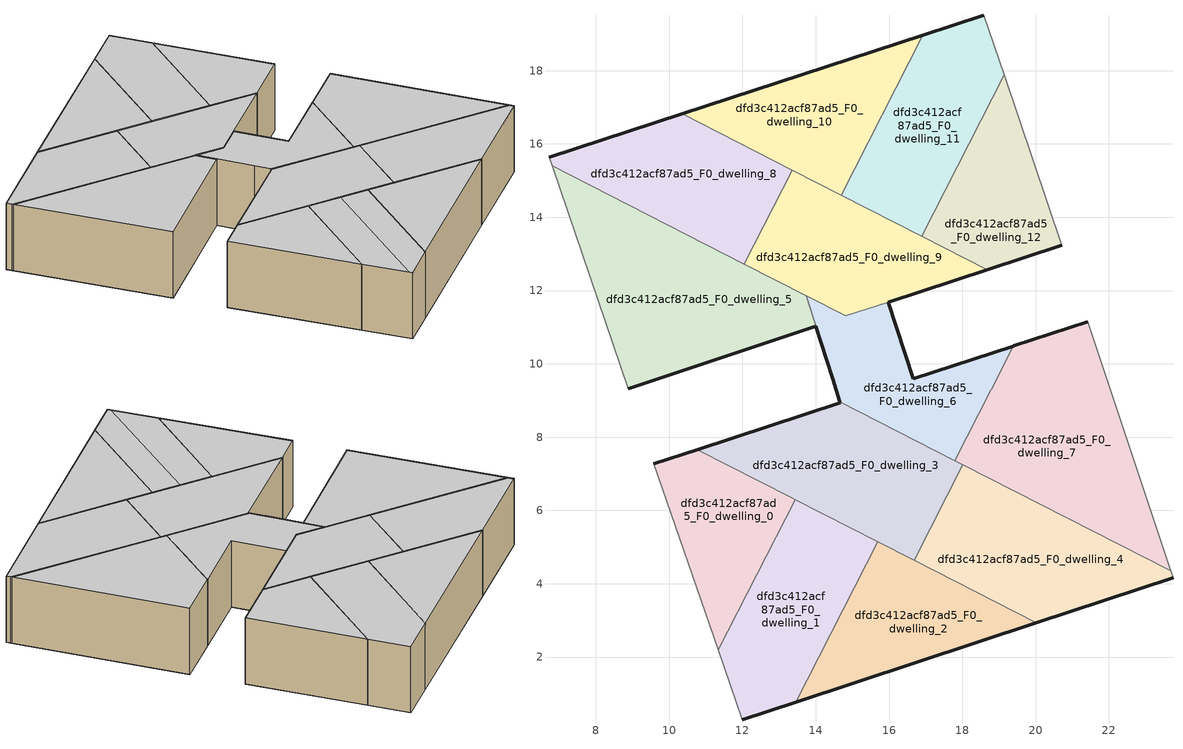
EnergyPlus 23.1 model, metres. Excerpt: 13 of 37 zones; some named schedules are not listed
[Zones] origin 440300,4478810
dfd3c412acf87ad5_F0_dwelling_0
 floor ground (EU_floor_Construction): 11.34,2.2 13.43,6.29 13.35,6.34 10.76,7.66 9.59,7.28 z0
 wall outside (EU_wall_Construction): 9.59,7.28 10.76,7.66 z0:3
 wall to dfd3c412acf87ad5_F0_dwelling_1 (EU_wall_Construction): 13.43,6.29 11.34,2.2 z0:3
 wall adiabatic (EU_wall_Construction): 11.34,2.2 9.59,7.28 z0:3
 wall to dfd3c412acf87ad5_F0_dwelling_3 (EU_wall_Construction): 10.76,7.66 13.35,6.34 13.43,6.3 z0:3
 ceiling to dfd3c412acf87ad5_F1_dwelling_0 (EU_floor_Construction): 13.35,6.34 13.43,6.29 11.34,2.2 9.59,7.28 10.76,7.66 z3
dfd3c412acf87ad5_F0_dwelling_1
 floor ground (EU_floor_Construction): 13.46,0.77 15.69,5.14 13.43,6.29 11.34,2.2 12,0.29 z0
 wall outside (EU_wall_Construction): 13.46,0.77 12,0.29 z0:3
 wall adiabatic (EU_wall_Construction): 12,0.29 11.34,2.2 z0:3
 wall to dfd3c412acf87ad5_F0_dwelling_2 (EU_wall_Construction): 15.69,5.14 13.46,0.77 z0:3
 wall to dfd3c412acf87ad5_F0_dwelling_3 (EU_wall_Construction): 13.43,6.29 15.69,5.14 z0:3
 ceiling to dfd3c412acf87ad5_F1_dwelling_1 (EU_floor_Construction): 15.69,5.14 13.46,0.77 12,0.29 11.96,0.4 14.65,5.67 z3
 ceiling to dfd3c412acf87ad5_F1_dwelling_0 (EU_floor_Construction): 14.65,5.67 11.96,0.4 11.34,2.2 13.43,6.29 z3
dfd3c412acf87ad5_F0_dwelling_10
 floor ground (EU_floor_Construction): 14.69,14.61 16.92,18.97 10.36,16.82 z0
 wall outside (EU_wall_Construction): 10.36,16.82 16.92,18.97 z0:3
 wall to dfd3c412acf87ad5_F0_dwelling_11 (EU_wall_Construction): 16.92,18.97 14.69,14.61 z0:3
 wall to dfd3c412acf87ad5_F0_dwelling_8 (EU_wall_Construction): 13.36,15.29 10.36,16.82 z0:3
 wall to dfd3c412acf87ad5_F0_dwelling_9 (EU_wall_Construction): 14.69,14.61 13.36,15.29 z0:3
 ceiling to dfd3c412acf87ad5_F1_dwelling_9 (EU_floor_Construction): 16.92,18.97 14.69,14.61 10.36,16.82 z3
dfd3c412acf87ad5_F0_dwelling_11
 floor ground (EU_floor_Construction): 16.89,13.49 19.14,17.88 18.59,19.52 16.92,18.97 14.69,14.61 z0
 wall outside (EU_wall_Construction): 16.92,18.97 18.59,19.52 z0:3
 wall adiabatic (EU_wall_Construction): 18.59,19.52 19.14,17.88 z0:3
 wall to dfd3c412acf87ad5_F0_dwelling_12 (EU_wall_Construction): 19.14,17.88 16.89,13.49 z0:3
 wall to dfd3c412acf87ad5_F0_dwelling_9 (EU_wall_Construction): 16.89,13.49 14.69,14.61 z0:3
 ceiling to dfd3c412acf87ad5_F1_dwelling_10 (EU_floor_Construction): 18.59,19.52 19.14,17.88 16.89,13.49 14.69,14.61 16.92,18.97 z3
dfd3c412acf87ad5_F0_dwelling_12
 floor ground (EU_floor_Construction): 20.71,13.24 19.14,17.88 16.89,13.49 18.67,12.57 z0
 wall outside (EU_wall_Construction): 20.71,13.24 18.67,12.57 z0:3
 wall adiabatic (EU_wall_Construction): 19.14,17.88 20.71,13.24 z0:3
 wall to dfd3c412acf87ad5_F0_dwelling_9 (EU_wall_Construction): 18.67,12.57 16.89,13.49 z0:3
 ceiling to dfd3c412acf87ad5_F1_dwelling_11 (EU_floor_Construction): 19.14,17.88 20.71,13.24 18.67,12.57 16.89,13.49 z3
dfd3c412acf87ad5_F0_dwelling_2
 floor ground (EU_floor_Construction): 20.02,2.93 15.69,5.14 13.46,0.77 z0
 wall outside (EU_wall_Construction): 20.02,2.93 13.46,0.77 z0:3
 wall to dfd3c412acf87ad5_F0_dwelling_4 (EU_wall_Construction): 16.68,4.64 20.02,2.93 z0:3
 wall to dfd3c412acf87ad5_F0_dwelling_3 (EU_wall_Construction): 15.69,5.14 16.68,4.64 z0:3
 ceiling to dfd3c412acf87ad5_F1_dwelling_1 (EU_floor_Construction): 20.02,2.93 13.46,0.77 15.69,5.14 z3
dfd3c412acf87ad5_F0_dwelling_3
 floor ground (EU_floor_Construction): 16.68,4.64 18.02,7.25 14.66,8.96 14.67,8.93 10.76,7.66 z0
 wall outside (EU_wall_Construction): 10.76,7.66 14.67,8.93 14.66,8.96 z0:3
 wall to dfd3c412acf87ad5_F0_dwelling_4 (EU_wall_Construction): 18.02,7.25 16.68,4.64 z0:3
 wall to dfd3c412acf87ad5_F0_dwelling_6 (EU_wall_Construction): 14.66,8.96 17.8,7.36 z0:3
 wall to dfd3c412acf87ad5_F0_dwelling_7 (EU_wall_Construction): 17.8,7.36 18.02,7.25 z0:3
 ceiling to dfd3c412acf87ad5_F1_dwelling_2 (EU_floor_Construction): 18.02,7.25 16.68,4.64 10.76,7.66 14.67,8.93 14.66,8.96 z3
dfd3c412acf87ad5_F0_dwelling_4
 floor ground (EU_floor_Construction): 23.75,4.17 23.68,4.35 18.02,7.25 16.68,4.64 20.02,2.93 z0
 wall outside (EU_wall_Construction): 23.75,4.17 20.02,2.93 z0:3
 wall adiabatic (EU_wall_Construction): 23.68,4.35 23.75,4.17 z0:3
 wall to dfd3c412acf87ad5_F0_dwelling_7 (EU_wall_Construction): 18.02,7.25 23.68,4.35 z0:3
 ceiling to dfd3c412acf87ad5_F1_dwelling_3 (EU_floor_Construction): 23.68,4.35 23.75,4.17 20.02,2.93 16.68,4.64 18.02,7.25 z3
dfd3c412acf87ad5_F0_dwelling_5
 floor ground (EU_floor_Construction): 14.44,9.64 13.74,11.87 6.82,15.4 8.89,9.33 14,11.03 z0
 wall outside (EU_wall_Construction): 14.46,9.6 14.44,9.64 14,11.03 8.89,9.33 z0:3
 wall adiabatic (EU_wall_Construction): 8.89,9.33 6.82,15.4 z0:3
 wall to dfd3c412acf87ad5_F0_dwelling_8 (EU_wall_Construction): 6.82,15.4 12.05,12.72 z0:3
 wall to dfd3c412acf87ad5_F0_dwelling_6 (EU_wall_Construction): 13.74,11.86 14.46,9.6 z0:3
 wall to dfd3c412acf87ad5_F0_dwelling_9 (EU_wall_Construction): 12.05,12.72 13.74,11.87 z0:3
 ceiling to dfd3c412acf87ad5_F1_dwelling_4 (EU_floor_Construction): 13.74,11.87 14.44,9.64 14,11.03 8.89,9.33 6.82,15.4 z3
dfd3c412acf87ad5_F0_dwelling_6
 floor ground (EU_floor_Construction): 17.8,7.36 19.4,10.49 16.66,9.6 15.97,11.69 14.82,11.31 13.74,11.86 14.46,9.6 14.66,8.96 z0
 wall outside (EU_wall_Construction): 14.66,8.96 14.46,9.6 / 15.97,11.69 16.66,9.6 19.4,10.49 z0:3
 wall to dfd3c412acf87ad5_F0_dwelling_7 (EU_wall_Construction): 18.78,9.28 17.8,7.36 / 19.4,10.49 18.78,9.29 z0:3
 wall to dfd3c412acf87ad5_F0_dwelling_9 (EU_wall_Construction): 13.74,11.86 14.82,11.31 15.97,11.69 z0:3
 ceiling to dfd3c412acf87ad5_F1_dwelling_5 (EU_floor_Construction): 19.4,10.49 17.8,7.36 14.66,8.96 14.46,9.6 13.74,11.86 14.82,11.31 15.97,11.69 16.66,9.6 z3
dfd3c412acf87ad5_F0_dwelling_7
 floor ground (EU_floor_Construction): 23.68,4.35 21.42,11.14 19.4,10.49 17.8,7.36 z0
 wall outside (EU_wall_Construction): 19.4,10.49 21.42,11.14 z0:3
 wall adiabatic (EU_wall_Construction): 21.42,11.14 23.68,4.35 z0:3
 ceiling to dfd3c412acf87ad5_F1_dwelling_6 (EU_floor_Construction): 21.42,11.14 23.68,4.35 17.8,7.36 19.4,10.49 z3
dfd3c412acf87ad5_F0_dwelling_8
 floor ground (EU_floor_Construction): 12.05,12.72 13.36,15.29 10.36,16.82 6.74,15.64 6.82,15.4 z0
 wall outside (EU_wall_Construction): 6.74,15.64 10.36,16.82 z0:3
 wall adiabatic (EU_wall_Construction): 6.82,15.4 6.74,15.64 z0:3
 wall to dfd3c412acf87ad5_F0_dwelling_9 (EU_wall_Construction): 13.36,15.29 12.05,12.72 z0:3
 ceiling to dfd3c412acf87ad5_F1_dwelling_7 (EU_floor_Construction): 13.36,15.29 12.05,12.72 6.82,15.4 6.74,15.64 10.36,16.82 z3
dfd3c412acf87ad5_F0_dwelling_9
 floor ground (EU_floor_Construction): 18.67,12.57 13.36,15.29 12.05,12.72 14.82,11.31 z0
 wall outside (EU_wall_Construction): 18.67,12.57 15.97,11.69 z0:3
 ceiling to dfd3c412acf87ad5_F1_dwelling_8 (EU_floor_Construction): 18.67,12.57 14.82,11.31 12.05,12.72 13.36,15.29 z3
[Building]
EU S2 Campaign: North Axis=0; Terrain=City; Solar Distribution=FullExterior
[Site:Location]
Madrid: Latitude=40.5; Longitude=-3.5; Time Zone=1; Elevation=609
[SizingPeriod:WeatherFileDays]
AnnualSizingPeriod: Begin Month=1; Begin Day of Month=1; End Month=12; End Day of Month=31; Day of Week for Start Day=Monday; Use Weather File Daylight Saving Period=No; Use Weather File Rain and Snow Indicators=No
[MATERIAL]
EU_InternalMass_Material: Roughness=MediumRough; Thickness=0.1; Conductivity=1; Density=1800; Specific Heat=900; Thermal Absorptance=0.9; Solar Absorptance=0.7; Visible Absorptance=0.7
[MATERIAL:NOMASS] Roughness=MediumRough; Thermal Absorptance=0.9; Solar Absorptance=0.7; Visible Absorptance=0.7
Name | Thermal Resistance
EU_wall_NoMass | 0.609216
EU_floor_NoMass | 0.568163
[CONSTRUCTION]
EU_wall_Construction: EU_wall_NoMass
EU_floor_Construction: EU_floor_NoMass
EU_InternalMass_Construction: EU_InternalMass_Material
[ZONE] Type=1; Multiplier=1; Ceiling Height=autocalculate; Floor Area=autocalculate; Part of Total Floor Area=Yes
Name | Volume
dfd3c412acf87ad5_F0_dwelling_0 | 30.7119
dfd3c412acf87ad5_F0_dwelling_1 | 40.8398
dfd3c412acf87ad5_F0_dwelling_10 | 35.7762
dfd3c412acf87ad5_F0_dwelling_11 | 40.9603
dfd3c412acf87ad5_F0_dwelling_12 | 30.5856
dfd3c412acf87ad5_F0_dwelling_2 | 35.7821
dfd3c412acf87ad5_F0_dwelling_3 | 45.6394
dfd3c412acf87ad5_F0_dwelling_4 | 45.6343
dfd3c412acf87ad5_F0_dwelling_5 | 59.1749
dfd3c412acf87ad5_F0_dwelling_6 | 33.2666
dfd3c412acf87ad5_F0_dwelling_7 | 57.6687
dfd3c412acf87ad5_F0_dwelling_8 | 41.3639
dfd3c412acf87ad5_F0_dwelling_9 | 39.1556
[INTERNALMASS] Construction=EU_InternalMass_Construction
Name | Zone or ZoneList | Surface Area
dfd3c412acf87ad5_F0_dwelling_0_EU_InternalMass | dfd3c412acf87ad5_F0_dwelling_0 | 10.2357
dfd3c412acf87ad5_F0_dwelling_1_EU_InternalMass | dfd3c412acf87ad5_F0_dwelling_1 | 13.6149
dfd3c412acf87ad5_F0_dwelling_2_EU_InternalMass | dfd3c412acf87ad5_F0_dwelling_2 | 11.9273
dfd3c412acf87ad5_F0_dwelling_3_EU_InternalMass | dfd3c412acf87ad5_F0_dwelling_3 | 15.2132
dfd3c412acf87ad5_F0_dwelling_4_EU_InternalMass | dfd3c412acf87ad5_F0_dwelling_4 | 15.2113
dfd3c412acf87ad5_F0_dwelling_5_EU_InternalMass | dfd3c412acf87ad5_F0_dwelling_5 | 19.7375
dfd3c412acf87ad5_F0_dwelling_6_EU_InternalMass | dfd3c412acf87ad5_F0_dwelling_6 | 11.0889
dfd3c412acf87ad5_F0_dwelling_7_EU_InternalMass | dfd3c412acf87ad5_F0_dwelling_7 | 19.2234
dfd3c412acf87ad5_F0_dwelling_8_EU_InternalMass | dfd3c412acf87ad5_F0_dwelling_8 | 13.7879
dfd3c412acf87ad5_F0_dwelling_9_EU_InternalMass | dfd3c412acf87ad5_F0_dwelling_9 | 13.0509
dfd3c412acf87ad5_F0_dwelling_10_EU_InternalMass | dfd3c412acf87ad5_F0_dwelling_10 | 11.9254
dfd3c412acf87ad5_F0_dwelling_11_EU_InternalMass | dfd3c412acf87ad5_F0_dwelling_11 | 13.6533
dfd3c412acf87ad5_F0_dwelling_12_EU_InternalMass | dfd3c412acf87ad5_F0_dwelling_12 | 10.1951
[OTHEREQUIPMENT] Fuel Type=Electricity; Design Level Calculation Method=Watts/Area; Power per Zone Floor Area=1; Fraction Latent=0; Fraction Radiant=0; Fraction Lost=0; Carbon Dioxide Generation Rate=0; EndUse Subcategory=EU_Step8_InternalGains
Name | Zone or ZoneList or Space or SpaceList | Schedule
EU_Step8_InternalGain_dfd3c412acf87ad5_F0_dwelling_0_f000 | dfd3c412acf87ad5_F0_dwelling_0 | EU_Step8_GainSchedule_dfd3c412acf87ad5_F0_dwelling_0_f000
EU_Step8_InternalGain_dfd3c412acf87ad5_F0_dwelling_1_f000 | dfd3c412acf87ad5_F0_dwelling_1 | EU_Step8_GainSchedule_dfd3c412acf87ad5_F0_dwelling_1_f000
EU_Step8_InternalGain_dfd3c412acf87ad5_F0_dwelling_2_f000 | dfd3c412acf87ad5_F0_dwelling_2 | EU_Step8_GainSchedule_dfd3c412acf87ad5_F0_dwelling_2_f000
EU_Step8_InternalGain_dfd3c412acf87ad5_F0_dwelling_3_f000 | dfd3c412acf87ad5_F0_dwelling_3 | EU_Step8_GainSchedule_dfd3c412acf87ad5_F0_dwelling_3_f000
EU_Step8_InternalGain_dfd3c412acf87ad5_F0_dwelling_4_f000 | dfd3c412acf87ad5_F0_dwelling_4 | EU_Step8_GainSchedule_dfd3c412acf87ad5_F0_dwelling_4_f000
EU_Step8_InternalGain_dfd3c412acf87ad5_F0_dwelling_5_f000 | dfd3c412acf87ad5_F0_dwelling_5 | EU_Step8_GainSchedule_dfd3c412acf87ad5_F0_dwelling_5_f000
EU_Step8_InternalGain_dfd3c412acf87ad5_F0_dwelling_6_f000 | dfd3c412acf87ad5_F0_dwelling_6 | EU_Step8_GainSchedule_dfd3c412acf87ad5_F0_dwelling_6_f000
EU_Step8_InternalGain_dfd3c412acf87ad5_F0_dwelling_7_f000 | dfd3c412acf87ad5_F0_dwelling_7 | EU_Step8_GainSchedule_dfd3c412acf87ad5_F0_dwelling_7_f000
EU_Step8_InternalGain_dfd3c412acf87ad5_F0_dwelling_8_f000 | dfd3c412acf87ad5_F0_dwelling_8 | EU_Step8_GainSchedule_dfd3c412acf87ad5_F0_dwelling_8_f000
EU_Step8_InternalGain_dfd3c412acf87ad5_F0_dwelling_9_f000 | dfd3c412acf87ad5_F0_dwelling_9 | EU_Step8_GainSchedule_dfd3c412acf87ad5_F0_dwelling_9_f000
EU_Step8_InternalGain_dfd3c412acf87ad5_F0_dwelling_10_f000 | dfd3c412acf87ad5_F0_dwelling_10 | EU_Step8_GainSchedule_dfd3c412acf87ad5_F0_dwelling_10_f000
EU_Step8_InternalGain_dfd3c412acf87ad5_F0_dwelling_11_f000 | dfd3c412acf87ad5_F0_dwelling_11 | EU_Step8_GainSchedule_dfd3c412acf87ad5_F0_dwelling_11_f000
EU_Step8_InternalGain_dfd3c412acf87ad5_F0_dwelling_12_f000 | dfd3c412acf87ad5_F0_dwelling_12 | EU_Step8_GainSchedule_dfd3c412acf87ad5_F0_dwelling_12_f000
[ZONEVENTILATION:DESIGNFLOWRATE] Schedule=EU_AlwaysOn; Design Flow Rate Calculation Method=AirChanges/Hour; Air Changes per Hour=0.752966; Ventilation Type=Natural; Fan Pressure Rise=0; Fan Total Efficiency=1; Constant Term Coefficient=1; Temperature Term Coefficient=0; Velocity Term Coefficient=0; Velocity Squared Term Coefficient=0; Minimum Indoor Temperature=-100; Maximum Indoor Temperature=100; Delta Temperature=-100; Minimum Outdoor Temperature=-100; Maximum Outdoor Temperature=100; Maximum Wind Speed=40
Name | Zone or ZoneList or Space or SpaceList
EU_ConstantAir_dfd3c412acf87ad5_F0_dwelling_0 | dfd3c412acf87ad5_F0_dwelling_0
EU_ConstantAir_dfd3c412acf87ad5_F0_dwelling_1 | dfd3c412acf87ad5_F0_dwelling_1
EU_ConstantAir_dfd3c412acf87ad5_F0_dwelling_2 | dfd3c412acf87ad5_F0_dwelling_2
EU_ConstantAir_dfd3c412acf87ad5_F0_dwelling_3 | dfd3c412acf87ad5_F0_dwelling_3
EU_ConstantAir_dfd3c412acf87ad5_F0_dwelling_4 | dfd3c412acf87ad5_F0_dwelling_4
EU_ConstantAir_dfd3c412acf87ad5_F0_dwelling_5 | dfd3c412acf87ad5_F0_dwelling_5
EU_ConstantAir_dfd3c412acf87ad5_F0_dwelling_6 | dfd3c412acf87ad5_F0_dwelling_6
EU_ConstantAir_dfd3c412acf87ad5_F0_dwelling_7 | dfd3c412acf87ad5_F0_dwelling_7
EU_ConstantAir_dfd3c412acf87ad5_F0_dwelling_8 | dfd3c412acf87ad5_F0_dwelling_8
EU_ConstantAir_dfd3c412acf87ad5_F0_dwelling_9 | dfd3c412acf87ad5_F0_dwelling_9
EU_ConstantAir_dfd3c412acf87ad5_F0_dwelling_10 | dfd3c412acf87ad5_F0_dwelling_10
EU_ConstantAir_dfd3c412acf87ad5_F0_dwelling_11 | dfd3c412acf87ad5_F0_dwelling_11
EU_ConstantAir_dfd3c412acf87ad5_F0_dwelling_12 | dfd3c412acf87ad5_F0_dwelling_12
[HVACTEMPLATE:THERMOSTAT] Constant Heating Setpoint=20; Constant Cooling Setpoint=50
EU_HeatOnly_dfd3c412acf87ad5_F0_dwelling_0; EU_HeatOnly_dfd3c412acf87ad5_F0_dwelling_1; EU_HeatOnly_dfd3c412acf87ad5_F0_dwelling_2; EU_HeatOnly_dfd3c412acf87ad5_F0_dwelling_3; EU_HeatOnly_dfd3c412acf87ad5_F0_dwelling_4; EU_HeatOnly_dfd3c412acf87ad5_F0_dwelling_5; EU_HeatOnly_dfd3c412acf87ad5_F0_dwelling_6; EU_HeatOnly_dfd3c412acf87ad5_F0_dwelling_7; EU_HeatOnly_dfd3c412acf87ad5_F0_dwelling_8; EU_HeatOnly_dfd3c412acf87ad5_F0_dwelling_9; EU_HeatOnly_dfd3c412acf87ad5_F0_dwelling_10; EU_HeatOnly_dfd3c412acf87ad5_F0_dwelling_11; EU_HeatOnly_dfd3c412acf87ad5_F0_dwelling_12; EU_HeatOnly_dfd3c412acf87ad5_F1_dwelling_0; EU_HeatOnly_dfd3c412acf87ad5_F1_dwelling_1; EU_HeatOnly_dfd3c412acf87ad5_F1_dwelling_2; EU_HeatOnly_dfd3c412acf87ad5_F1_dwelling_3; EU_HeatOnly_dfd3c412acf87ad5_F1_dwelling_4; EU_HeatOnly_dfd3c412acf87ad5_F1_dwelling_5; EU_HeatOnly_dfd3c412acf87ad5_F1_dwelling_6; EU_HeatOnly_dfd3c412acf87ad5_F1_dwelling_7; EU_HeatOnly_dfd3c412acf87ad5_F1_dwelling_8; EU_HeatOnly_dfd3c412acf87ad5_F1_dwelling_9; EU_HeatOnly_dfd3c412acf87ad5_F1_dwelling_10; EU_HeatOnly_dfd3c412acf87ad5_F1_dwelling_11; EU_HeatOnly_dfd3c412acf87ad5_F2_dwelling_0; EU_HeatOnly_dfd3c412acf87ad5_F2_dwelling_1; EU_HeatOnly_dfd3c412acf87ad5_F2_dwelling_2; EU_HeatOnly_dfd3c412acf87ad5_F2_dwelling_3; EU_HeatOnly_dfd3c412acf87ad5_F2_dwelling_4; EU_HeatOnly_dfd3c412acf87ad5_F2_dwelling_5; EU_HeatOnly_dfd3c412acf87ad5_F2_dwelling_6; EU_HeatOnly_dfd3c412acf87ad5_F2_dwelling_7; EU_HeatOnly_dfd3c412acf87ad5_F2_dwelling_8; EU_HeatOnly_dfd3c412acf87ad5_F2_dwelling_9; EU_HeatOnly_dfd3c412acf87ad5_F2_dwelling_10; EU_HeatOnly_dfd3c412acf87ad5_F2_dwelling_11
[HVACTEMPLATE:ZONE:IDEALLOADSAIRSYSTEM] System Availability Schedule=EU_AlwaysOn; Maximum Heating Supply Air Temperature=50; Minimum Cooling Supply Air Temperature=13; Maximum Heating Supply Air Humidity Ratio=0.0156; Minimum Cooling Supply Air Humidity Ratio=0.0077; Heating Limit=NoLimit; Cooling Limit=NoLimit; Heating Availability Schedule=EU_AlwaysOn; Cooling Availability Schedule=EU_CoolingOff; Dehumidification Control Type=ConstantSensibleHeatRatio; Cooling Sensible Heat Ratio=0.7; Dehumidification Setpoint=60; Humidification Control Type=None; Humidification Setpoint=30; Outdoor Air Method=None; Outdoor Air Flow Rate per Person=0.00944; Outdoor Air Flow Rate per Zone Floor Area=0; Outdoor Air Flow Rate per Zone=0; Demand Controlled Ventilation Type=None; Outdoor Air Economizer Type=NoEconomizer; Heat Recovery Type=None; Sensible Heat Recovery Effectiveness=0.7; Latent Heat Recovery Effectiveness=0.65
Name | Template Thermostat
dfd3c412acf87ad5_F0_dwelling_0 | EU_HeatOnly_dfd3c412acf87ad5_F0_dwelling_0
dfd3c412acf87ad5_F0_dwelling_1 | EU_HeatOnly_dfd3c412acf87ad5_F0_dwelling_1
dfd3c412acf87ad5_F0_dwelling_2 | EU_HeatOnly_dfd3c412acf87ad5_F0_dwelling_2
dfd3c412acf87ad5_F0_dwelling_3 | EU_HeatOnly_dfd3c412acf87ad5_F0_dwelling_3
dfd3c412acf87ad5_F0_dwelling_4 | EU_HeatOnly_dfd3c412acf87ad5_F0_dwelling_4
dfd3c412acf87ad5_F0_dwelling_5 | EU_HeatOnly_dfd3c412acf87ad5_F0_dwelling_5
dfd3c412acf87ad5_F0_dwelling_6 | EU_HeatOnly_dfd3c412acf87ad5_F0_dwelling_6
dfd3c412acf87ad5_F0_dwelling_7 | EU_HeatOnly_dfd3c412acf87ad5_F0_dwelling_7
dfd3c412acf87ad5_F0_dwelling_8 | EU_HeatOnly_dfd3c412acf87ad5_F0_dwelling_8
dfd3c412acf87ad5_F0_dwelling_9 | EU_HeatOnly_dfd3c412acf87ad5_F0_dwelling_9
dfd3c412acf87ad5_F0_dwelling_10 | EU_HeatOnly_dfd3c412acf87ad5_F0_dwelling_10
dfd3c412acf87ad5_F0_dwelling_11 | EU_HeatOnly_dfd3c412acf87ad5_F0_dwelling_11
dfd3c412acf87ad5_F0_dwelling_12 | EU_HeatOnly_dfd3c412acf87ad5_F0_dwelling_12
[SIZING:ZONE] Zone Cooling Design Supply Air Temperature Input Method=SupplyAirTemperature; Zone Cooling Design Supply Air Temperature=13; Zone Heating Design Supply Air Temperature Input Method=SupplyAirTemperature; Zone Heating Design Supply Air Temperature=50; Zone Cooling Design Supply Air Humidity Ratio=0.008; Zone Heating Design Supply Air Humidity Ratio=0.008; Cooling Design Air Flow Method=DesignDay; Cooling Design Air Flow Rate=0; Cooling Minimum Air Flow per Zone Floor Area=0.000762; Cooling Minimum Air Flow=0; Cooling Minimum Air Flow Fraction=0.2; Heating Design Air Flow Method=DesignDay; Heating Design Air Flow Rate=0; Heating Maximum Air Flow per Zone Floor Area=0.002032; Heating Maximum Air Flow=0.141576; Heating Maximum Air Flow Fraction=0.3; Account for Dedicated Outdoor Air System=No; Dedicated Outdoor Air System Control Strategy=NeutralSupplyAir; Dedicated Outdoor Air Low Setpoint Temperature for Design=autosize; Dedicated Outdoor Air High Setpoint Temperature for Design=autosize; Zone Load Sizing Method=Sensible Load Only No Latent Load; Zone Latent Cooling Design Supply Air Humidity Ratio Input Method=HumidityRatioDifference; Zone Cooling Design Supply Air Humidity Ratio Difference=0.005; Zone Latent Heating Design Supply Air Humidity Ratio Input Method=HumidityRatioDifference; Zone Humidification Design Supply Air Humidity Ratio Difference=0.005
dfd3c412acf87ad5_F0_dwelling_0; dfd3c412acf87ad5_F0_dwelling_1; dfd3c412acf87ad5_F0_dwelling_2; dfd3c412acf87ad5_F0_dwelling_3; dfd3c412acf87ad5_F0_dwelling_4; dfd3c412acf87ad5_F0_dwelling_5; dfd3c412acf87ad5_F0_dwelling_6; dfd3c412acf87ad5_F0_dwelling_7; dfd3c412acf87ad5_F0_dwelling_8; dfd3c412acf87ad5_F0_dwelling_9; dfd3c412acf87ad5_F0_dwelling_10; dfd3c412acf87ad5_F0_dwelling_11; dfd3c412acf87ad5_F0_dwelling_12
[SCHEDULE:FILE]
EU_Step8_GainSchedule_dfd3c412acf87ad5_F0_dwelling_0_f000: File=../../schedules/dfd3c412acf87ad5/dfd3c412acf87ad5_F0_dwelling_0_f000_gain.csv; Column Number=1; Rows to Skip at Top=0; Number of Hours of Data=8760; Column Separator=Comma; Interpolate to Timestep=No; Minutes per Item=60; Adjust Schedule for Daylight Savings=Yes
